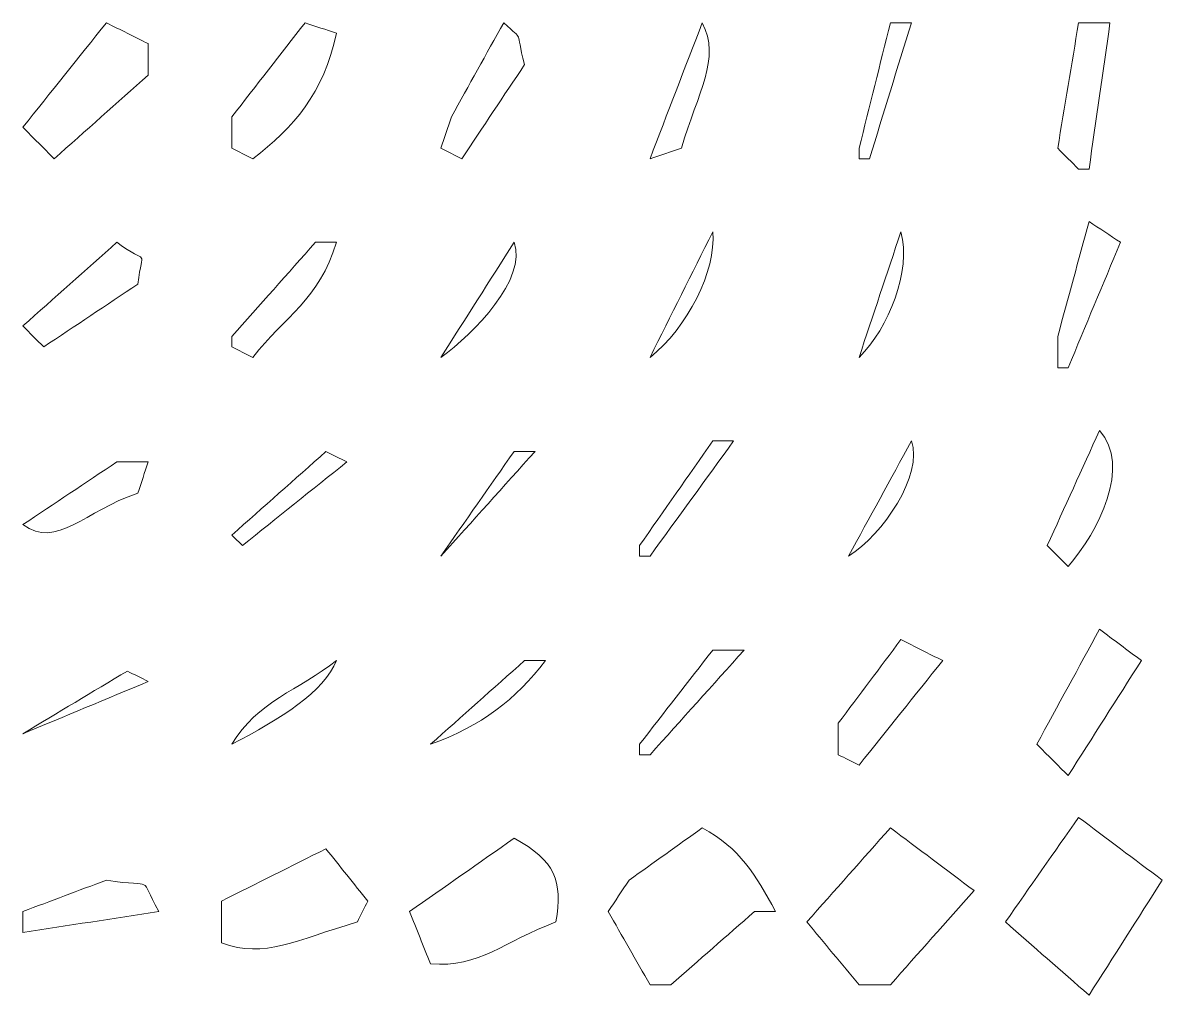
# Model space of a CAD drawing. Extents: x 69 to 542, y -750 to -43.
# Drawn here: x 184.9 to 293.9, y -136.3 to -43.3 of the extents above; entities that cross this region are included whole.
import ezdxf

# ---------------------------------------------------------------- set-up
doc = ezdxf.new("R2010")
doc.units = 0
doc.header["$MEASUREMENT"] = 0
doc.layers.add('Layer 1', color=7, linetype='Continuous', lineweight=0)

msp = doc.modelspace()

# ---------------------------------------------------------------- linework, layer by layer
at = {"layer": 'Layer 1', "color": 240, "lineweight": 18, "true_color": 0xed1c24}
for points, knots in [([(192.94, -43.33), (194.27, -44), (195.6, -44.67), (196.94, -45.33), (196.94, -46.33), (196.94, -47.33), (196.94, -48.33), (193.94, -51), (190.94, -53.67), (187.94, -56.33), (186.94, -55.33), (185.94, -54.33), (184.94, -53.33), (187.6, -50), (190.27, -46.67), (192.94, -43.33)], [0, 0, 0, 0, 1, 1, 1, 2, 2, 2, 3, 3, 3, 4, 4, 4, 5, 5, 5, 5]), ([(192.94, -43.33), (194.27, -44), (195.6, -44.67), (196.94, -45.33), (196.94, -46.33), (196.94, -47.33), (196.94, -48.33), (193.94, -51), (190.94, -53.67), (187.94, -56.33), (186.94, -55.33), (185.94, -54.33), (184.94, -53.33), (187.6, -50), (190.27, -46.67), (192.94, -43.33)], [0, 0, 0, 0, 1, 1, 1, 2, 2, 2, 3, 3, 3, 4, 4, 4, 5, 5, 5, 5]), ([(192.94, -43.33), (194.27, -44), (195.6, -44.67), (196.94, -45.33), (196.94, -46.33), (196.94, -47.33), (196.94, -48.33), (193.94, -51), (190.94, -53.67), (187.94, -56.33), (186.94, -55.33), (185.94, -54.33), (184.94, -53.33), (187.6, -50), (190.27, -46.67), (192.94, -43.33)], [0, 0, 0, 0, 1, 1, 1, 2, 2, 2, 3, 3, 3, 4, 4, 4, 5, 5, 5, 5]), ([(211.94, -43.33), (212.94, -43.67), (213.94, -44), (214.94, -44.33), (213.72, -50.09), (210.85, -53.36), (206.94, -56.33), (206.27, -56), (205.6, -55.67), (204.94, -55.33), (204.94, -54.33), (204.94, -53.33), (204.94, -52.33), (207.27, -49.33), (209.6, -46.33), (211.94, -43.33)], [0, 0, 0, 0, 1, 1, 1, 2, 2, 2, 3, 3, 3, 4, 4, 4, 5, 5, 5, 5]), ([(211.94, -43.33), (212.94, -43.67), (213.94, -44), (214.94, -44.33), (213.72, -50.09), (210.85, -53.36), (206.94, -56.33), (206.27, -56), (205.6, -55.67), (204.94, -55.33), (204.94, -54.33), (204.94, -53.33), (204.94, -52.33), (207.27, -49.33), (209.6, -46.33), (211.94, -43.33)], [0, 0, 0, 0, 1, 1, 1, 2, 2, 2, 3, 3, 3, 4, 4, 4, 5, 5, 5, 5]), ([(211.94, -43.33), (212.94, -43.67), (213.94, -44), (214.94, -44.33), (213.72, -50.09), (210.85, -53.36), (206.94, -56.33), (206.27, -56), (205.6, -55.67), (204.94, -55.33), (204.94, -54.33), (204.94, -53.33), (204.94, -52.33), (207.27, -49.33), (209.6, -46.33), (211.94, -43.33)], [0, 0, 0, 0, 1, 1, 1, 2, 2, 2, 3, 3, 3, 4, 4, 4, 5, 5, 5, 5]), ([(230.94, -43.33), (233, -45.3), (231.97, -43.71), (232.94, -47.33), (230.94, -50.33), (228.94, -53.33), (226.94, -56.33), (226.27, -56), (225.6, -55.67), (224.94, -55.33), (225.27, -54.33), (225.6, -53.33), (225.94, -52.33), (227.6, -49.33), (229.27, -46.33), (230.94, -43.33)], [0, 0, 0, 0, 1, 1, 1, 2, 2, 2, 3, 3, 3, 4, 4, 4, 5, 5, 5, 5]), ([(230.94, -43.33), (233, -45.3), (231.97, -43.71), (232.94, -47.33), (230.94, -50.33), (228.94, -53.33), (226.94, -56.33), (226.27, -56), (225.6, -55.67), (224.94, -55.33), (225.27, -54.33), (225.6, -53.33), (225.94, -52.33), (227.6, -49.33), (229.27, -46.33), (230.94, -43.33)], [0, 0, 0, 0, 1, 1, 1, 2, 2, 2, 3, 3, 3, 4, 4, 4, 5, 5, 5, 5]), ([(230.94, -43.33), (233, -45.3), (231.97, -43.71), (232.94, -47.33), (230.94, -50.33), (228.94, -53.33), (226.94, -56.33), (226.27, -56), (225.6, -55.67), (224.94, -55.33), (225.27, -54.33), (225.6, -53.33), (225.94, -52.33), (227.6, -49.33), (229.27, -46.33), (230.94, -43.33)], [0, 0, 0, 0, 1, 1, 1, 2, 2, 2, 3, 3, 3, 4, 4, 4, 5, 5, 5, 5]), ([(249.94, -43.33), (251.72, -46.81), (249.54, -49.91), (247.94, -55.33), (246.94, -55.67), (245.94, -56), (244.94, -56.33), (246.6, -52), (248.27, -47.67), (249.94, -43.33)], [0, 0, 0, 0, 1, 1, 1, 2, 2, 2, 3, 3, 3, 3]), ([(249.94, -43.33), (251.72, -46.81), (249.54, -49.91), (247.94, -55.33), (246.94, -55.67), (245.94, -56), (244.94, -56.33), (246.6, -52), (248.27, -47.67), (249.94, -43.33)], [0, 0, 0, 0, 1, 1, 1, 2, 2, 2, 3, 3, 3, 3]), ([(249.94, -43.33), (251.72, -46.81), (249.54, -49.91), (247.94, -55.33), (246.94, -55.67), (245.94, -56), (244.94, -56.33), (246.6, -52), (248.27, -47.67), (249.94, -43.33)], [0, 0, 0, 0, 1, 1, 1, 2, 2, 2, 3, 3, 3, 3]), ([(267.94, -43.33), (268.6, -43.33), (269.27, -43.33), (269.94, -43.33), (268.6, -47.67), (267.27, -52), (265.94, -56.33), (265.6, -56.33), (265.27, -56.33), (264.94, -56.33), (264.94, -56), (264.94, -55.67), (264.94, -55.33), (265.94, -51.33), (266.94, -47.33), (267.94, -43.33)], [0, 0, 0, 0, 1, 1, 1, 2, 2, 2, 3, 3, 3, 4, 4, 4, 5, 5, 5, 5]), ([(267.94, -43.33), (268.6, -43.33), (269.27, -43.33), (269.94, -43.33), (268.6, -47.67), (267.27, -52), (265.94, -56.33), (265.6, -56.33), (265.27, -56.33), (264.94, -56.33), (264.94, -56), (264.94, -55.67), (264.94, -55.33), (265.94, -51.33), (266.94, -47.33), (267.94, -43.33)], [0, 0, 0, 0, 1, 1, 1, 2, 2, 2, 3, 3, 3, 4, 4, 4, 5, 5, 5, 5]), ([(267.94, -43.33), (268.6, -43.33), (269.27, -43.33), (269.94, -43.33), (268.6, -47.67), (267.27, -52), (265.94, -56.33), (265.6, -56.33), (265.27, -56.33), (264.94, -56.33), (264.94, -56), (264.94, -55.67), (264.94, -55.33), (265.94, -51.33), (266.94, -47.33), (267.94, -43.33)], [0, 0, 0, 0, 1, 1, 1, 2, 2, 2, 3, 3, 3, 4, 4, 4, 5, 5, 5, 5]), ([(285.94, -43.33), (286.94, -43.33), (287.94, -43.33), (288.94, -43.33), (288.27, -48), (287.6, -52.67), (286.94, -57.33), (286.6, -57.33), (286.27, -57.33), (285.94, -57.33), (285.27, -56.67), (284.6, -56), (283.94, -55.33), (284.6, -51.33), (285.27, -47.33), (285.94, -43.33)], [0, 0, 0, 0, 1, 1, 1, 2, 2, 2, 3, 3, 3, 4, 4, 4, 5, 5, 5, 5]), ([(285.94, -43.33), (286.94, -43.33), (287.94, -43.33), (288.94, -43.33), (288.27, -48), (287.6, -52.67), (286.94, -57.33), (286.6, -57.33), (286.27, -57.33), (285.94, -57.33), (285.27, -56.67), (284.6, -56), (283.94, -55.33), (284.6, -51.33), (285.27, -47.33), (285.94, -43.33)], [0, 0, 0, 0, 1, 1, 1, 2, 2, 2, 3, 3, 3, 4, 4, 4, 5, 5, 5, 5]), ([(285.94, -43.33), (286.94, -43.33), (287.94, -43.33), (288.94, -43.33), (288.27, -48), (287.6, -52.67), (286.94, -57.33), (286.6, -57.33), (286.27, -57.33), (285.94, -57.33), (285.27, -56.67), (284.6, -56), (283.94, -55.33), (284.6, -51.33), (285.27, -47.33), (285.94, -43.33)], [0, 0, 0, 0, 1, 1, 1, 2, 2, 2, 3, 3, 3, 4, 4, 4, 5, 5, 5, 5]), ([(286.94, -62.33), (287.94, -63), (288.94, -63.67), (289.94, -64.33), (288.27, -68.33), (286.6, -72.33), (284.94, -76.33), (284.6, -76.33), (284.27, -76.33), (283.94, -76.33), (283.94, -75.33), (283.94, -74.33), (283.94, -73.33), (284.94, -69.67), (285.94, -66), (286.94, -62.33)], [0, 0, 0, 0, 1, 1, 1, 2, 2, 2, 3, 3, 3, 4, 4, 4, 5, 5, 5, 5]), ([(286.94, -62.33), (287.94, -63), (288.94, -63.67), (289.94, -64.33), (288.27, -68.33), (286.6, -72.33), (284.94, -76.33), (284.6, -76.33), (284.27, -76.33), (283.94, -76.33), (283.94, -75.33), (283.94, -74.33), (283.94, -73.33), (284.94, -69.67), (285.94, -66), (286.94, -62.33)], [0, 0, 0, 0, 1, 1, 1, 2, 2, 2, 3, 3, 3, 4, 4, 4, 5, 5, 5, 5]), ([(286.94, -62.33), (287.94, -63), (288.94, -63.67), (289.94, -64.33), (288.27, -68.33), (286.6, -72.33), (284.94, -76.33), (284.6, -76.33), (284.27, -76.33), (283.94, -76.33), (283.94, -75.33), (283.94, -74.33), (283.94, -73.33), (284.94, -69.67), (285.94, -66), (286.94, -62.33)], [0, 0, 0, 0, 1, 1, 1, 2, 2, 2, 3, 3, 3, 4, 4, 4, 5, 5, 5, 5]), ([(250.94, -63.33), (251.28, -67.09), (248.52, -72.48), (244.94, -75.33), (246.94, -71.33), (248.94, -67.33), (250.94, -63.33)], [0, 0, 0, 0, 1, 1, 1, 2, 2, 2, 2]), ([(250.94, -63.33), (251.28, -67.09), (248.52, -72.48), (244.94, -75.33), (246.94, -71.33), (248.94, -67.33), (250.94, -63.33)], [0, 0, 0, 0, 1, 1, 1, 2, 2, 2, 2]), ([(250.94, -63.33), (251.28, -67.09), (248.52, -72.48), (244.94, -75.33), (246.94, -71.33), (248.94, -67.33), (250.94, -63.33)], [0, 0, 0, 0, 1, 1, 1, 2, 2, 2, 2]), ([(268.94, -63.33), (269.97, -67.08), (267.78, -72.48), (264.94, -75.33), (266.27, -71.33), (267.6, -67.33), (268.94, -63.33)], [0, 0, 0, 0, 1, 1, 1, 2, 2, 2, 2]), ([(268.94, -63.33), (269.97, -67.08), (267.78, -72.48), (264.94, -75.33), (266.27, -71.33), (267.6, -67.33), (268.94, -63.33)], [0, 0, 0, 0, 1, 1, 1, 2, 2, 2, 2]), ([(268.94, -63.33), (269.97, -67.08), (267.78, -72.48), (264.94, -75.33), (266.27, -71.33), (267.6, -67.33), (268.94, -63.33)], [0, 0, 0, 0, 1, 1, 1, 2, 2, 2, 2]), ([(193.94, -64.33), (197.04, -66.69), (196.39, -64.59), (195.94, -68.33), (192.94, -70.33), (189.94, -72.33), (186.94, -74.33), (186.27, -73.67), (185.6, -73), (184.94, -72.33), (187.94, -69.67), (190.94, -67), (193.94, -64.33)], [0, 0, 0, 0, 1, 1, 1, 2, 2, 2, 3, 3, 3, 4, 4, 4, 4]), ([(193.94, -64.33), (197.04, -66.69), (196.39, -64.59), (195.94, -68.33), (192.94, -70.33), (189.94, -72.33), (186.94, -74.33), (186.27, -73.67), (185.6, -73), (184.94, -72.33), (187.94, -69.67), (190.94, -67), (193.94, -64.33)], [0, 0, 0, 0, 1, 1, 1, 2, 2, 2, 3, 3, 3, 4, 4, 4, 4]), ([(193.94, -64.33), (197.04, -66.69), (196.39, -64.59), (195.94, -68.33), (192.94, -70.33), (189.94, -72.33), (186.94, -74.33), (186.27, -73.67), (185.6, -73), (184.94, -72.33), (187.94, -69.67), (190.94, -67), (193.94, -64.33)], [0, 0, 0, 0, 1, 1, 1, 2, 2, 2, 3, 3, 3, 4, 4, 4, 4]), ([(212.94, -64.33), (213.6, -64.33), (214.27, -64.33), (214.94, -64.33), (213.29, -69.85), (210, -71.41), (206.94, -75.33), (206.27, -75), (205.6, -74.67), (204.94, -74.33), (204.94, -74), (204.94, -73.67), (204.94, -73.33), (207.6, -70.33), (210.27, -67.33), (212.94, -64.33)], [0, 0, 0, 0, 1, 1, 1, 2, 2, 2, 3, 3, 3, 4, 4, 4, 5, 5, 5, 5]), ([(212.94, -64.33), (213.6, -64.33), (214.27, -64.33), (214.94, -64.33), (213.29, -69.85), (210, -71.41), (206.94, -75.33), (206.27, -75), (205.6, -74.67), (204.94, -74.33), (204.94, -74), (204.94, -73.67), (204.94, -73.33), (207.6, -70.33), (210.27, -67.33), (212.94, -64.33)], [0, 0, 0, 0, 1, 1, 1, 2, 2, 2, 3, 3, 3, 4, 4, 4, 5, 5, 5, 5]), ([(212.94, -64.33), (213.6, -64.33), (214.27, -64.33), (214.94, -64.33), (213.29, -69.85), (210, -71.41), (206.94, -75.33), (206.27, -75), (205.6, -74.67), (204.94, -74.33), (204.94, -74), (204.94, -73.67), (204.94, -73.33), (207.6, -70.33), (210.27, -67.33), (212.94, -64.33)], [0, 0, 0, 0, 1, 1, 1, 2, 2, 2, 3, 3, 3, 4, 4, 4, 5, 5, 5, 5]), ([(231.94, -64.33), (233.22, -67.82), (228.1, -73.04), (224.94, -75.33), (227.27, -71.67), (229.6, -68), (231.94, -64.33)], [0, 0, 0, 0, 1, 1, 1, 2, 2, 2, 2]), ([(231.94, -64.33), (233.22, -67.82), (228.1, -73.04), (224.94, -75.33), (227.27, -71.67), (229.6, -68), (231.94, -64.33)], [0, 0, 0, 0, 1, 1, 1, 2, 2, 2, 2]), ([(231.94, -64.33), (233.22, -67.82), (228.1, -73.04), (224.94, -75.33), (227.27, -71.67), (229.6, -68), (231.94, -64.33)], [0, 0, 0, 0, 1, 1, 1, 2, 2, 2, 2]), ([(287.94, -82.33), (291.01, -85.74), (287.84, -91.97), (284.94, -95.33), (284.27, -94.67), (283.6, -94), (282.94, -93.33), (284.6, -89.67), (286.27, -86), (287.94, -82.33)], [0, 0, 0, 0, 1, 1, 1, 2, 2, 2, 3, 3, 3, 3]), ([(287.94, -82.33), (291.01, -85.74), (287.84, -91.97), (284.94, -95.33), (284.27, -94.67), (283.6, -94), (282.94, -93.33), (284.6, -89.67), (286.27, -86), (287.94, -82.33)], [0, 0, 0, 0, 1, 1, 1, 2, 2, 2, 3, 3, 3, 3]), ([(287.94, -82.33), (291.01, -85.74), (287.84, -91.97), (284.94, -95.33), (284.27, -94.67), (283.6, -94), (282.94, -93.33), (284.6, -89.67), (286.27, -86), (287.94, -82.33)], [0, 0, 0, 0, 1, 1, 1, 2, 2, 2, 3, 3, 3, 3]), ([(250.94, -83.33), (251.6, -83.33), (252.27, -83.33), (252.94, -83.33), (250.27, -87), (247.6, -90.67), (244.94, -94.33), (244.6, -94.33), (244.27, -94.33), (243.94, -94.33), (243.94, -94), (243.94, -93.67), (243.94, -93.33), (246.27, -90), (248.6, -86.67), (250.94, -83.33)], [0, 0, 0, 0, 1, 1, 1, 2, 2, 2, 3, 3, 3, 4, 4, 4, 5, 5, 5, 5]), ([(250.94, -83.33), (251.6, -83.33), (252.27, -83.33), (252.94, -83.33), (250.27, -87), (247.6, -90.67), (244.94, -94.33), (244.6, -94.33), (244.27, -94.33), (243.94, -94.33), (243.94, -94), (243.94, -93.67), (243.94, -93.33), (246.27, -90), (248.6, -86.67), (250.94, -83.33)], [0, 0, 0, 0, 1, 1, 1, 2, 2, 2, 3, 3, 3, 4, 4, 4, 5, 5, 5, 5]), ([(250.94, -83.33), (251.6, -83.33), (252.27, -83.33), (252.94, -83.33), (250.27, -87), (247.6, -90.67), (244.94, -94.33), (244.6, -94.33), (244.27, -94.33), (243.94, -94.33), (243.94, -94), (243.94, -93.67), (243.94, -93.33), (246.27, -90), (248.6, -86.67), (250.94, -83.33)], [0, 0, 0, 0, 1, 1, 1, 2, 2, 2, 3, 3, 3, 4, 4, 4, 5, 5, 5, 5]), ([(269.94, -83.33), (271.14, -86.54), (267.18, -92.3), (263.94, -94.33), (265.94, -90.67), (267.94, -87), (269.94, -83.33)], [0, 0, 0, 0, 1, 1, 1, 2, 2, 2, 2]), ([(269.94, -83.33), (271.14, -86.54), (267.18, -92.3), (263.94, -94.33), (265.94, -90.67), (267.94, -87), (269.94, -83.33)], [0, 0, 0, 0, 1, 1, 1, 2, 2, 2, 2]), ([(269.94, -83.33), (271.14, -86.54), (267.18, -92.3), (263.94, -94.33), (265.94, -90.67), (267.94, -87), (269.94, -83.33)], [0, 0, 0, 0, 1, 1, 1, 2, 2, 2, 2]), ([(213.94, -84.33), (214.6, -84.67), (215.27, -85), (215.94, -85.33), (212.6, -88), (209.27, -90.67), (205.94, -93.33), (205.6, -93), (205.27, -92.67), (204.94, -92.33), (207.94, -89.67), (210.94, -87), (213.94, -84.33)], [0, 0, 0, 0, 1, 1, 1, 2, 2, 2, 3, 3, 3, 4, 4, 4, 4]), ([(213.94, -84.33), (214.6, -84.67), (215.27, -85), (215.94, -85.33), (212.6, -88), (209.27, -90.67), (205.94, -93.33), (205.6, -93), (205.27, -92.67), (204.94, -92.33), (207.94, -89.67), (210.94, -87), (213.94, -84.33)], [0, 0, 0, 0, 1, 1, 1, 2, 2, 2, 3, 3, 3, 4, 4, 4, 4]), ([(213.94, -84.33), (214.6, -84.67), (215.27, -85), (215.94, -85.33), (212.6, -88), (209.27, -90.67), (205.94, -93.33), (205.6, -93), (205.27, -92.67), (204.94, -92.33), (207.94, -89.67), (210.94, -87), (213.94, -84.33)], [0, 0, 0, 0, 1, 1, 1, 2, 2, 2, 3, 3, 3, 4, 4, 4, 4]), ([(231.94, -84.33), (232.6, -84.33), (233.27, -84.33), (233.94, -84.33), (230.94, -87.67), (227.94, -91), (224.94, -94.33), (227.27, -91), (229.6, -87.67), (231.94, -84.33)], [0, 0, 0, 0, 1, 1, 1, 2, 2, 2, 3, 3, 3, 3]), ([(231.94, -84.33), (232.6, -84.33), (233.27, -84.33), (233.94, -84.33), (230.94, -87.67), (227.94, -91), (224.94, -94.33), (227.27, -91), (229.6, -87.67), (231.94, -84.33)], [0, 0, 0, 0, 1, 1, 1, 2, 2, 2, 3, 3, 3, 3]), ([(231.94, -84.33), (232.6, -84.33), (233.27, -84.33), (233.94, -84.33), (230.94, -87.67), (227.94, -91), (224.94, -94.33), (227.27, -91), (229.6, -87.67), (231.94, -84.33)], [0, 0, 0, 0, 1, 1, 1, 2, 2, 2, 3, 3, 3, 3]), ([(193.94, -85.33), (194.94, -85.33), (195.94, -85.33), (196.94, -85.33), (196.6, -86.33), (196.27, -87.33), (195.94, -88.33), (190.84, -89.99), (188.22, -93.73), (184.94, -91.33), (187.94, -89.33), (190.94, -87.33), (193.94, -85.33)], [0, 0, 0, 0, 1, 1, 1, 2, 2, 2, 3, 3, 3, 4, 4, 4, 4]), ([(193.94, -85.33), (194.94, -85.33), (195.94, -85.33), (196.94, -85.33), (196.6, -86.33), (196.27, -87.33), (195.94, -88.33), (190.84, -89.99), (188.22, -93.73), (184.94, -91.33), (187.94, -89.33), (190.94, -87.33), (193.94, -85.33)], [0, 0, 0, 0, 1, 1, 1, 2, 2, 2, 3, 3, 3, 4, 4, 4, 4]), ([(193.94, -85.33), (194.94, -85.33), (195.94, -85.33), (196.94, -85.33), (196.6, -86.33), (196.27, -87.33), (195.94, -88.33), (190.84, -89.99), (188.22, -93.73), (184.94, -91.33), (187.94, -89.33), (190.94, -87.33), (193.94, -85.33)], [0, 0, 0, 0, 1, 1, 1, 2, 2, 2, 3, 3, 3, 4, 4, 4, 4]), ([(287.94, -101.33), (289.27, -102.33), (290.6, -103.33), (291.94, -104.33), (289.6, -108), (287.27, -111.67), (284.94, -115.33), (283.94, -114.33), (282.94, -113.33), (281.94, -112.33), (283.94, -108.67), (285.94, -105), (287.94, -101.33)], [0, 0, 0, 0, 1, 1, 1, 2, 2, 2, 3, 3, 3, 4, 4, 4, 4]), ([(287.94, -101.33), (289.27, -102.33), (290.6, -103.33), (291.94, -104.33), (289.6, -108), (287.27, -111.67), (284.94, -115.33), (283.94, -114.33), (282.94, -113.33), (281.94, -112.33), (283.94, -108.67), (285.94, -105), (287.94, -101.33)], [0, 0, 0, 0, 1, 1, 1, 2, 2, 2, 3, 3, 3, 4, 4, 4, 4]), ([(287.94, -101.33), (289.27, -102.33), (290.6, -103.33), (291.94, -104.33), (289.6, -108), (287.27, -111.67), (284.94, -115.33), (283.94, -114.33), (282.94, -113.33), (281.94, -112.33), (283.94, -108.67), (285.94, -105), (287.94, -101.33)], [0, 0, 0, 0, 1, 1, 1, 2, 2, 2, 3, 3, 3, 4, 4, 4, 4]), ([(268.94, -102.33), (270.27, -103), (271.6, -103.67), (272.94, -104.33), (270.27, -107.67), (267.6, -111), (264.94, -114.33), (264.27, -114), (263.6, -113.67), (262.94, -113.33), (262.94, -112.33), (262.94, -111.33), (262.94, -110.33), (264.94, -107.67), (266.94, -105), (268.94, -102.33)], [0, 0, 0, 0, 1, 1, 1, 2, 2, 2, 3, 3, 3, 4, 4, 4, 5, 5, 5, 5]), ([(268.94, -102.33), (270.27, -103), (271.6, -103.67), (272.94, -104.33), (270.27, -107.67), (267.6, -111), (264.94, -114.33), (264.27, -114), (263.6, -113.67), (262.94, -113.33), (262.94, -112.33), (262.94, -111.33), (262.94, -110.33), (264.94, -107.67), (266.94, -105), (268.94, -102.33)], [0, 0, 0, 0, 1, 1, 1, 2, 2, 2, 3, 3, 3, 4, 4, 4, 5, 5, 5, 5]), ([(268.94, -102.33), (270.27, -103), (271.6, -103.67), (272.94, -104.33), (270.27, -107.67), (267.6, -111), (264.94, -114.33), (264.27, -114), (263.6, -113.67), (262.94, -113.33), (262.94, -112.33), (262.94, -111.33), (262.94, -110.33), (264.94, -107.67), (266.94, -105), (268.94, -102.33)], [0, 0, 0, 0, 1, 1, 1, 2, 2, 2, 3, 3, 3, 4, 4, 4, 5, 5, 5, 5]), ([(250.94, -103.33), (251.94, -103.33), (252.94, -103.33), (253.94, -103.33), (250.94, -106.67), (247.94, -110), (244.94, -113.33), (244.6, -113.33), (244.27, -113.33), (243.94, -113.33), (243.94, -113), (243.94, -112.67), (243.94, -112.33), (246.27, -109.33), (248.6, -106.33), (250.94, -103.33)], [0, 0, 0, 0, 1, 1, 1, 2, 2, 2, 3, 3, 3, 4, 4, 4, 5, 5, 5, 5]), ([(250.94, -103.33), (251.94, -103.33), (252.94, -103.33), (253.94, -103.33), (250.94, -106.67), (247.94, -110), (244.94, -113.33), (244.6, -113.33), (244.27, -113.33), (243.94, -113.33), (243.94, -113), (243.94, -112.67), (243.94, -112.33), (246.27, -109.33), (248.6, -106.33), (250.94, -103.33)], [0, 0, 0, 0, 1, 1, 1, 2, 2, 2, 3, 3, 3, 4, 4, 4, 5, 5, 5, 5]), ([(250.94, -103.33), (251.94, -103.33), (252.94, -103.33), (253.94, -103.33), (250.94, -106.67), (247.94, -110), (244.94, -113.33), (244.6, -113.33), (244.27, -113.33), (243.94, -113.33), (243.94, -113), (243.94, -112.67), (243.94, -112.33), (246.27, -109.33), (248.6, -106.33), (250.94, -103.33)], [0, 0, 0, 0, 1, 1, 1, 2, 2, 2, 3, 3, 3, 4, 4, 4, 5, 5, 5, 5]), ([(214.94, -104.33), (213.83, -107.28), (209.56, -109.94), (204.94, -112.33), (207.35, -108.23), (211.37, -107.15), (214.94, -104.33)], [0, 0, 0, 0, 1, 1, 1, 2, 2, 2, 2]), ([(214.94, -104.33), (213.83, -107.28), (209.56, -109.94), (204.94, -112.33), (207.35, -108.23), (211.37, -107.15), (214.94, -104.33)], [0, 0, 0, 0, 1, 1, 1, 2, 2, 2, 2]), ([(214.94, -104.33), (213.83, -107.28), (209.56, -109.94), (204.94, -112.33), (207.35, -108.23), (211.37, -107.15), (214.94, -104.33)], [0, 0, 0, 0, 1, 1, 1, 2, 2, 2, 2]), ([(232.94, -104.33), (233.6, -104.33), (234.27, -104.33), (234.94, -104.33), (232.09, -108.05), (228.82, -110.6), (223.94, -112.33), (226.94, -109.67), (229.94, -107), (232.94, -104.33)], [0, 0, 0, 0, 1, 1, 1, 2, 2, 2, 3, 3, 3, 3]), ([(232.94, -104.33), (233.6, -104.33), (234.27, -104.33), (234.94, -104.33), (232.09, -108.05), (228.82, -110.6), (223.94, -112.33), (226.94, -109.67), (229.94, -107), (232.94, -104.33)], [0, 0, 0, 0, 1, 1, 1, 2, 2, 2, 3, 3, 3, 3]), ([(232.94, -104.33), (233.6, -104.33), (234.27, -104.33), (234.94, -104.33), (232.09, -108.05), (228.82, -110.6), (223.94, -112.33), (226.94, -109.67), (229.94, -107), (232.94, -104.33)], [0, 0, 0, 0, 1, 1, 1, 2, 2, 2, 3, 3, 3, 3]), ([(194.94, -105.33), (195.6, -105.67), (196.27, -106), (196.94, -106.33), (192.94, -108), (188.94, -109.67), (184.94, -111.33), (188.27, -109.33), (191.6, -107.33), (194.94, -105.33)], [0, 0, 0, 0, 1, 1, 1, 2, 2, 2, 3, 3, 3, 3]), ([(194.94, -105.33), (195.6, -105.67), (196.27, -106), (196.94, -106.33), (192.94, -108), (188.94, -109.67), (184.94, -111.33), (188.27, -109.33), (191.6, -107.33), (194.94, -105.33)], [0, 0, 0, 0, 1, 1, 1, 2, 2, 2, 3, 3, 3, 3]), ([(194.94, -105.33), (195.6, -105.67), (196.27, -106), (196.94, -106.33), (192.94, -108), (188.94, -109.67), (184.94, -111.33), (188.27, -109.33), (191.6, -107.33), (194.94, -105.33)], [0, 0, 0, 0, 1, 1, 1, 2, 2, 2, 3, 3, 3, 3]), ([(285.94, -119.33), (288.6, -121.33), (291.27, -123.33), (293.94, -125.33), (291.6, -129), (289.27, -132.67), (286.94, -136.33), (284.27, -134), (281.6, -131.67), (278.94, -129.33), (281.27, -126), (283.6, -122.67), (285.94, -119.33)], [0, 0, 0, 0, 1, 1, 1, 2, 2, 2, 3, 3, 3, 4, 4, 4, 4]), ([(285.94, -119.33), (288.6, -121.33), (291.27, -123.33), (293.94, -125.33), (291.6, -129), (289.27, -132.67), (286.94, -136.33), (284.27, -134), (281.6, -131.67), (278.94, -129.33), (281.27, -126), (283.6, -122.67), (285.94, -119.33)], [0, 0, 0, 0, 1, 1, 1, 2, 2, 2, 3, 3, 3, 4, 4, 4, 4]), ([(285.94, -119.33), (288.6, -121.33), (291.27, -123.33), (293.94, -125.33), (291.6, -129), (289.27, -132.67), (286.94, -136.33), (284.27, -134), (281.6, -131.67), (278.94, -129.33), (281.27, -126), (283.6, -122.67), (285.94, -119.33)], [0, 0, 0, 0, 1, 1, 1, 2, 2, 2, 3, 3, 3, 4, 4, 4, 4]), ([(249.94, -120.33), (253.59, -122.29), (254.98, -124.77), (256.94, -128.33), (256.27, -128.33), (255.6, -128.33), (254.94, -128.33), (252.27, -130.67), (249.6, -133), (246.94, -135.33), (246.27, -135.33), (245.6, -135.33), (244.94, -135.33), (243.6, -133), (242.27, -130.67), (240.94, -128.33), (241.6, -127.33), (242.27, -126.33), (242.94, -125.33), (245.27, -123.67), (247.6, -122), (249.94, -120.33)], [0, 0, 0, 0, 1, 1, 1, 2, 2, 2, 3, 3, 3, 4, 4, 4, 5, 5, 5, 6, 6, 6, 7, 7, 7, 7]), ([(249.94, -120.33), (253.59, -122.29), (254.98, -124.77), (256.94, -128.33), (256.27, -128.33), (255.6, -128.33), (254.94, -128.33), (252.27, -130.67), (249.6, -133), (246.94, -135.33), (246.27, -135.33), (245.6, -135.33), (244.94, -135.33), (243.6, -133), (242.27, -130.67), (240.94, -128.33), (241.6, -127.33), (242.27, -126.33), (242.94, -125.33), (245.27, -123.67), (247.6, -122), (249.94, -120.33)], [0, 0, 0, 0, 1, 1, 1, 2, 2, 2, 3, 3, 3, 4, 4, 4, 5, 5, 5, 6, 6, 6, 7, 7, 7, 7]), ([(249.94, -120.33), (253.59, -122.29), (254.98, -124.77), (256.94, -128.33), (256.27, -128.33), (255.6, -128.33), (254.94, -128.33), (252.27, -130.67), (249.6, -133), (246.94, -135.33), (246.27, -135.33), (245.6, -135.33), (244.94, -135.33), (243.6, -133), (242.27, -130.67), (240.94, -128.33), (241.6, -127.33), (242.27, -126.33), (242.94, -125.33), (245.27, -123.67), (247.6, -122), (249.94, -120.33)], [0, 0, 0, 0, 1, 1, 1, 2, 2, 2, 3, 3, 3, 4, 4, 4, 5, 5, 5, 6, 6, 6, 7, 7, 7, 7]), ([(267.94, -120.33), (270.6, -122.33), (273.27, -124.33), (275.94, -126.33), (273.27, -129.33), (270.6, -132.33), (267.94, -135.33), (267.6, -135.33), (267.27, -135.33), (266.94, -135.33), (266.27, -135.33), (265.6, -135.33), (264.94, -135.33), (263.27, -133.33), (261.6, -131.33), (259.94, -129.33), (262.6, -126.33), (265.27, -123.33), (267.94, -120.33)], [0, 0, 0, 0, 1, 1, 1, 2, 2, 2, 3, 3, 3, 4, 4, 4, 5, 5, 5, 6, 6, 6, 6]), ([(267.94, -120.33), (270.6, -122.33), (273.27, -124.33), (275.94, -126.33), (273.27, -129.33), (270.6, -132.33), (267.94, -135.33), (267.6, -135.33), (267.27, -135.33), (266.94, -135.33), (266.27, -135.33), (265.6, -135.33), (264.94, -135.33), (263.27, -133.33), (261.6, -131.33), (259.94, -129.33), (262.6, -126.33), (265.27, -123.33), (267.94, -120.33)], [0, 0, 0, 0, 1, 1, 1, 2, 2, 2, 3, 3, 3, 4, 4, 4, 5, 5, 5, 6, 6, 6, 6]), ([(267.94, -120.33), (270.6, -122.33), (273.27, -124.33), (275.94, -126.33), (273.27, -129.33), (270.6, -132.33), (267.94, -135.33), (267.6, -135.33), (267.27, -135.33), (266.94, -135.33), (266.27, -135.33), (265.6, -135.33), (264.94, -135.33), (263.27, -133.33), (261.6, -131.33), (259.94, -129.33), (262.6, -126.33), (265.27, -123.33), (267.94, -120.33)], [0, 0, 0, 0, 1, 1, 1, 2, 2, 2, 3, 3, 3, 4, 4, 4, 5, 5, 5, 6, 6, 6, 6]), ([(231.94, -121.33), (235.91, -123.47), (236.57, -125.39), (235.94, -129.33), (230.93, -131.18), (228.65, -133.76), (223.94, -133.33), (223.27, -131.67), (222.6, -130), (221.94, -128.33), (225.27, -126), (228.6, -123.67), (231.94, -121.33)], [0, 0, 0, 0, 1, 1, 1, 2, 2, 2, 3, 3, 3, 4, 4, 4, 4]), ([(231.94, -121.33), (235.91, -123.47), (236.57, -125.39), (235.94, -129.33), (230.93, -131.18), (228.65, -133.76), (223.94, -133.33), (223.27, -131.67), (222.6, -130), (221.94, -128.33), (225.27, -126), (228.6, -123.67), (231.94, -121.33)], [0, 0, 0, 0, 1, 1, 1, 2, 2, 2, 3, 3, 3, 4, 4, 4, 4]), ([(231.94, -121.33), (235.91, -123.47), (236.57, -125.39), (235.94, -129.33), (230.93, -131.18), (228.65, -133.76), (223.94, -133.33), (223.27, -131.67), (222.6, -130), (221.94, -128.33), (225.27, -126), (228.6, -123.67), (231.94, -121.33)], [0, 0, 0, 0, 1, 1, 1, 2, 2, 2, 3, 3, 3, 4, 4, 4, 4]), ([(213.94, -122.33), (215.27, -124), (216.6, -125.67), (217.94, -127.33), (217.6, -128), (217.27, -128.67), (216.94, -129.33), (210.98, -131.06), (208.15, -132.87), (203.94, -131.33), (203.94, -130), (203.94, -128.67), (203.94, -127.33), (207.27, -125.67), (210.6, -124), (213.94, -122.33)], [0, 0, 0, 0, 1, 1, 1, 2, 2, 2, 3, 3, 3, 4, 4, 4, 5, 5, 5, 5]), ([(213.94, -122.33), (215.27, -124), (216.6, -125.67), (217.94, -127.33), (217.6, -128), (217.27, -128.67), (216.94, -129.33), (210.98, -131.06), (208.15, -132.87), (203.94, -131.33), (203.94, -130), (203.94, -128.67), (203.94, -127.33), (207.27, -125.67), (210.6, -124), (213.94, -122.33)], [0, 0, 0, 0, 1, 1, 1, 2, 2, 2, 3, 3, 3, 4, 4, 4, 5, 5, 5, 5]), ([(213.94, -122.33), (215.27, -124), (216.6, -125.67), (217.94, -127.33), (217.6, -128), (217.27, -128.67), (216.94, -129.33), (210.98, -131.06), (208.15, -132.87), (203.94, -131.33), (203.94, -130), (203.94, -128.67), (203.94, -127.33), (207.27, -125.67), (210.6, -124), (213.94, -122.33)], [0, 0, 0, 0, 1, 1, 1, 2, 2, 2, 3, 3, 3, 4, 4, 4, 5, 5, 5, 5]), ([(192.94, -125.33), (197.88, -126.15), (195.91, -124.67), (197.94, -128.33), (193.6, -129), (189.27, -129.67), (184.94, -130.33), (184.94, -129.67), (184.94, -129), (184.94, -128.33), (187.6, -127.33), (190.27, -126.33), (192.94, -125.33)], [0, 0, 0, 0, 1, 1, 1, 2, 2, 2, 3, 3, 3, 4, 4, 4, 4]), ([(192.94, -125.33), (197.88, -126.15), (195.91, -124.67), (197.94, -128.33), (193.6, -129), (189.27, -129.67), (184.94, -130.33), (184.94, -129.67), (184.94, -129), (184.94, -128.33), (187.6, -127.33), (190.27, -126.33), (192.94, -125.33)], [0, 0, 0, 0, 1, 1, 1, 2, 2, 2, 3, 3, 3, 4, 4, 4, 4]), ([(192.94, -125.33), (197.88, -126.15), (195.91, -124.67), (197.94, -128.33), (193.6, -129), (189.27, -129.67), (184.94, -130.33), (184.94, -129.67), (184.94, -129), (184.94, -128.33), (187.6, -127.33), (190.27, -126.33), (192.94, -125.33)], [0, 0, 0, 0, 1, 1, 1, 2, 2, 2, 3, 3, 3, 4, 4, 4, 4])]:
    msp.add_open_spline(points, degree=3, knots=knots, dxfattribs=at)

doc.saveas('drawing.dxf')
